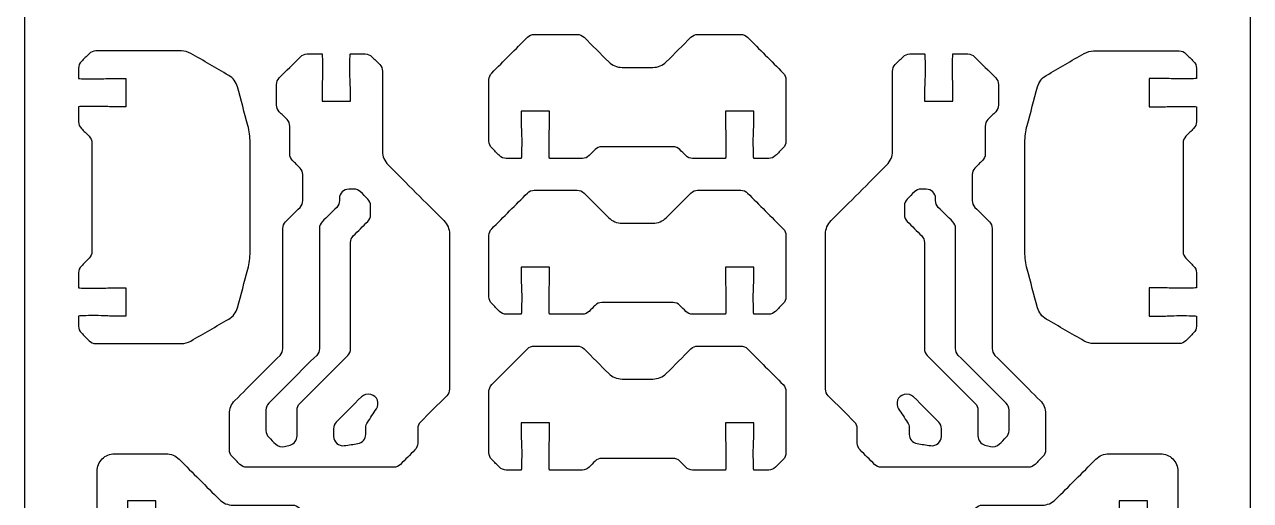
# Model space of a CAD drawing. Extents: x 0 to 400, y 230 to 450.
# Drawn here: x 135 to 265, y 322.2 to 372.6 of the extents above; entities that cross this region are included whole.
import ezdxf

# ---------------------------------------------------------------- set-up
doc = ezdxf.new("R2010")
doc.units = 0
doc.header["$MEASUREMENT"] = 0
doc.layers.add('DEFAULT', color=18, linetype='CONTINUOUS')

msp = doc.modelspace()

# ---------------------------------------------------------------- linework, layer by layer
at = {"layer": 'DEFAULT', "color": 1}
for points, knots in [([(253, 230), (217.67, 230), (182.33, 230), (147, 230), (140.37, 230), (135, 235.37), (135, 242), (135, 307.33), (135, 372.67), (135, 438), (135, 444.63), (140.37, 450), (147, 450), (182.33, 450), (217.67, 450), (253, 450), (259.63, 450), (265, 444.63), (265, 438), (265, 372.67), (265, 307.33), (265, 242), (265, 235.37), (259.63, 230), (253, 230)], [0, 0, 0, 0, 300.472, 300.472, 300.472, 301.472, 301.472, 301.472, 857.062, 857.062, 857.062, 858.062, 858.062, 858.062, 1158.534, 1158.534, 1158.534, 1159.534, 1159.534, 1159.534, 1715.124, 1715.124, 1715.124, 1716.124, 1716.124, 1716.124, 1716.124]), ([(196.95, 368.68), (196.07, 369.55), (195.2, 370.43), (194.33, 371.3), (194.14, 371.49), (193.89, 371.6), (193.62, 371.6), (192.1, 371.6), (190.57, 371.6), (189.05, 371.6), (188.79, 371.6), (188.53, 371.49), (188.34, 371.3), (187.08, 370.04), (185.81, 368.77), (184.54, 367.5), (184.36, 367.32), (184.25, 367.06), (184.25, 366.8), (184.25, 364.62), (184.25, 362.45), (184.25, 360.28), (184.25, 360.01), (184.36, 359.76), (184.55, 359.57), (184.82, 359.3), (185.1, 359.02), (185.37, 358.74), (185.56, 358.56), (185.82, 358.45), (186.08, 358.45), (186.61, 358.45), (187.14, 358.45), (187.67, 358.45), (187.7, 358.45), (187.72, 359.23), (187.72, 360.2), (187.72, 361.17), (187.67, 361.74), (187.67, 361.95), (187.67, 362.45), (187.67, 362.95), (187.67, 363.45), (188.67, 363.45), (189.67, 363.45), (190.67, 363.45), (190.67, 362.95), (190.67, 362.45), (190.67, 361.95), (190.67, 361.74), (190.62, 361.17), (190.62, 360.2), (190.62, 359.23), (190.64, 358.45), (190.67, 358.45), (191.83, 358.45), (192.99, 358.45), (194.16, 358.45), (194.42, 358.45), (194.68, 358.56), (194.86, 358.74), (195.08, 358.96), (195.3, 359.18), (195.51, 359.39), (195.7, 359.58), (195.95, 359.69), (196.22, 359.69), (198.74, 359.69), (201.26, 359.69), (203.78, 359.69), (204.04, 359.69), (204.3, 359.58), (204.48, 359.39), (204.7, 359.18), (204.92, 358.96), (205.13, 358.74), (205.32, 358.56), (205.57, 358.45), (205.84, 358.45), (207, 358.45), (208.16, 358.45), (209.33, 358.45), (209.36, 358.45), (209.38, 359.23), (209.38, 360.2), (209.38, 361.17), (209.33, 361.74), (209.33, 361.95), (209.33, 362.45), (209.33, 362.95), (209.33, 363.45), (210.33, 363.45), (211.33, 363.45), (212.33, 363.45), (212.33, 362.95), (212.33, 362.45), (212.33, 361.95), (212.33, 361.74), (212.28, 361.17), (212.28, 360.2), (212.28, 359.23), (212.3, 358.45), (212.33, 358.45), (212.86, 358.45), (213.39, 358.45), (213.92, 358.45), (214.18, 358.45), (214.44, 358.56), (214.62, 358.74), (214.9, 359.02), (215.18, 359.3), (215.45, 359.57), (215.64, 359.76), (215.74, 360.01), (215.74, 360.28), (215.74, 362.45), (215.74, 364.62), (215.74, 366.8), (215.74, 367.06), (215.64, 367.32), (215.45, 367.5), (214.19, 368.77), (212.92, 370.04), (211.66, 371.3), (211.47, 371.49), (211.21, 371.59), (210.95, 371.59), (209.43, 371.59), (207.9, 371.59), (206.38, 371.59), (206.11, 371.59), (205.86, 371.49), (205.67, 371.3), (204.8, 370.43), (203.93, 369.55), (203.05, 368.68), (202.68, 368.31), (202.17, 368.1), (201.64, 368.1), (200.55, 368.1), (199.45, 368.1), (198.36, 368.1), (197.83, 368.1), (197.32, 368.31), (196.95, 368.68)], [0, 0, 0, 0, 10.506193, 10.506193, 10.506193, 11.506193, 11.506193, 11.506193, 24.457193, 24.457193, 24.457193, 25.457193, 25.457193, 25.457193, 40.687566, 40.687566, 40.687566, 41.687566, 41.687566, 41.687566, 60.158566, 60.158566, 60.158566, 61.158566, 61.158566, 61.158566, 64.480553, 64.480553, 64.480553, 65.480553, 65.480553, 65.480553, 69.975553, 69.975553, 69.975553, 70.975553, 70.975553, 70.975553, 71.975553, 71.975553, 71.975553, 76.225553, 76.225553, 76.225553, 84.736553, 84.736553, 84.736553, 88.986553, 88.986553, 88.986553, 89.986553, 89.986553, 89.986553, 90.986553, 90.986553, 90.986553, 100.871553, 100.871553, 100.871553, 101.871553, 101.871553, 101.871553, 104.472999, 104.472999, 104.472999, 105.472999, 105.472999, 105.472999, 126.895999, 126.895999, 126.895999, 127.895999, 127.895999, 127.895999, 130.496738, 130.496738, 130.496738, 131.496738, 131.496738, 131.496738, 141.381738, 141.381738, 141.381738, 142.381738, 142.381738, 142.381738, 143.381738, 143.381738, 143.381738, 147.631738, 147.631738, 147.631738, 156.141738, 156.141738, 156.141738, 160.391738, 160.391738, 160.391738, 161.391738, 161.391738, 161.391738, 162.391738, 162.391738, 162.391738, 166.887738, 166.887738, 166.887738, 167.887738, 167.887738, 167.887738, 171.209726, 171.209726, 171.209726, 172.209726, 172.209726, 172.209726, 190.681726, 190.681726, 190.681726, 191.681726, 191.681726, 191.681726, 206.904321, 206.904321, 206.904321, 207.904321, 207.904321, 207.904321, 220.854321, 220.854321, 220.854321, 221.854321, 221.854321, 221.854321, 232.360514, 232.360514, 232.360514, 233.360514, 233.360514, 233.360514, 242.643514, 242.643514, 242.643514, 243.643514, 243.643514, 243.643514, 243.643514]), ([(145.73, 341.73), (145.73, 342.73), (145.73, 343.73), (145.73, 344.73), (145.23, 344.73), (144.73, 344.73), (144.23, 344.73), (144.02, 344.73), (143.45, 344.68), (142.48, 344.68), (141.52, 344.68), (140.73, 344.7), (140.73, 344.73), (140.73, 345.26), (140.73, 345.79), (140.73, 346.32), (140.73, 346.58), (140.84, 346.84), (141.03, 347.03), (141.3, 347.3), (141.58, 347.58), (141.85, 347.86), (142.04, 348.04), (142.15, 348.3), (142.15, 348.56), (142.15, 352.41), (142.15, 356.25), (142.15, 360.1), (142.15, 360.36), (142.04, 360.61), (141.85, 360.8), (141.58, 361.08), (141.3, 361.35), (141.03, 361.63), (140.84, 361.82), (140.73, 362.07), (140.73, 362.34), (140.73, 362.87), (140.73, 363.4), (140.73, 363.92), (140.73, 363.95), (141.52, 363.97), (142.48, 363.97), (143.45, 363.97), (144.02, 363.92), (144.23, 363.92), (144.73, 363.92), (145.23, 363.92), (145.73, 363.92), (145.73, 364.92), (145.73, 365.93), (145.73, 366.93), (145.23, 366.93), (144.73, 366.93), (144.23, 366.93), (144.02, 366.93), (143.45, 366.88), (142.48, 366.88), (141.52, 366.88), (140.73, 366.9), (140.73, 366.93), (140.73, 367.29), (140.73, 367.65), (140.73, 368.01), (140.73, 368.28), (140.84, 368.53), (141.03, 368.72), (141.3, 368.99), (141.58, 369.27), (141.85, 369.55), (142.04, 369.73), (142.3, 369.84), (142.56, 369.84), (145.59, 369.84), (148.61, 369.84), (151.64, 369.84), (151.99, 369.84), (152.33, 369.75), (152.64, 369.57), (153.98, 368.8), (155.31, 368.03), (156.65, 367.25), (157.11, 366.99), (157.44, 366.55), (157.58, 366.04), (157.95, 364.67), (158.32, 363.3), (158.68, 361.94), (158.84, 361.35), (158.92, 360.74), (158.92, 360.12), (158.92, 356.26), (158.92, 352.4), (158.92, 348.54), (158.92, 347.92), (158.84, 347.31), (158.68, 346.72), (158.32, 345.35), (157.95, 343.99), (157.58, 342.62), (157.44, 342.11), (157.11, 341.67), (156.65, 341.41), (155.31, 340.63), (153.98, 339.86), (152.64, 339.09), (152.33, 338.91), (151.99, 338.82), (151.64, 338.82), (148.61, 338.82), (145.59, 338.82), (142.56, 338.82), (142.3, 338.82), (142.04, 338.92), (141.85, 339.11), (141.58, 339.39), (141.3, 339.66), (141.03, 339.94), (140.84, 340.13), (140.73, 340.38), (140.73, 340.65), (140.73, 341.01), (140.73, 341.37), (140.73, 341.73), (140.73, 341.76), (141.52, 341.78), (142.48, 341.78), (143.45, 341.78), (144.02, 341.73), (144.23, 341.73), (144.73, 341.73), (145.23, 341.73), (145.73, 341.73)], [4.25, 4.25, 4.25, 4.25, 12.76, 12.76, 12.76, 17.01, 17.01, 17.01, 18.01, 18.01, 18.01, 19.01, 19.01, 19.01, 23.506, 23.506, 23.506, 24.506, 24.506, 24.506, 27.829402, 27.829402, 27.829402, 28.829402, 28.829402, 28.829402, 61.521402, 61.521402, 61.521402, 62.521402, 62.521402, 62.521402, 65.844804, 65.844804, 65.844804, 66.844804, 66.844804, 66.844804, 71.340804, 71.340804, 71.340804, 72.340804, 72.340804, 72.340804, 73.340804, 73.340804, 73.340804, 77.590804, 77.590804, 77.590804, 86.100804, 86.100804, 86.100804, 90.350804, 90.350804, 90.350804, 91.350804, 91.350804, 91.350804, 92.350804, 92.350804, 92.350804, 95.426804, 95.426804, 95.426804, 96.426804, 96.426804, 96.426804, 99.750206, 99.750206, 99.750206, 100.750206, 100.750206, 100.750206, 126.475206, 126.475206, 126.475206, 127.475206, 127.475206, 127.475206, 140.612015, 140.612015, 140.612015, 141.612015, 141.612015, 141.612015, 153.651128, 153.651128, 153.651128, 154.651128, 154.651128, 154.651128, 187.495128, 187.495128, 187.495128, 188.495128, 188.495128, 188.495128, 200.535208, 200.535208, 200.535208, 201.535208, 201.535208, 201.535208, 214.672518, 214.672518, 214.672518, 215.672518, 215.672518, 215.672518, 241.397518, 241.397518, 241.397518, 242.397518, 242.397518, 242.397518, 245.720919, 245.720919, 245.720919, 246.720919, 246.720919, 246.720919, 249.796919, 249.796919, 249.796919, 250.796919, 250.796919, 250.796919, 251.796919, 251.796919, 251.796919, 256.046919, 256.046919, 256.046919, 256.046919]), ([(157.01, 326.83), (157.29, 326.56), (157.57, 326.28), (157.84, 326.01), (158.03, 325.82), (158.28, 325.71), (158.55, 325.71), (163.75, 325.71), (168.95, 325.71), (174.16, 325.71), (174.42, 325.71), (174.68, 325.82), (174.86, 326.01), (175.38, 326.52), (175.89, 327.03), (176.4, 327.54), (176.59, 327.73), (176.69, 327.98), (176.69, 328.25), (176.69, 328.76), (176.69, 329.28), (176.69, 329.79), (176.69, 330.05), (176.8, 330.31), (176.98, 330.5), (177.91, 331.42), (178.84, 332.35), (179.77, 333.28), (179.96, 333.47), (180.06, 333.72), (180.06, 333.99), (180.06, 339.47), (180.06, 344.95), (180.06, 350.44), (180.06, 350.97), (179.85, 351.48), (179.47, 351.85), (177.5, 353.83), (175.52, 355.8), (173.55, 357.78), (173.17, 358.15), (172.96, 358.66), (172.96, 359.19), (172.96, 362.02), (172.96, 364.86), (172.96, 367.69), (172.96, 367.96), (172.86, 368.21), (172.67, 368.4), (172.39, 368.68), (172.12, 368.95), (171.84, 369.23), (171.65, 369.42), (171.4, 369.52), (171.13, 369.52), (170.61, 369.52), (170.08, 369.52), (169.55, 369.52), (169.52, 369.52), (169.5, 368.74), (169.5, 367.77), (169.5, 366.8), (169.55, 366.23), (169.55, 366.02), (169.55, 365.52), (169.55, 365.02), (169.55, 364.52), (168.55, 364.52), (167.55, 364.52), (166.55, 364.52), (166.55, 365.02), (166.55, 365.52), (166.55, 366.02), (166.55, 366.23), (166.6, 366.8), (166.6, 367.77), (166.6, 368.74), (166.58, 369.52), (166.55, 369.52), (166.02, 369.52), (165.49, 369.52), (164.96, 369.52), (164.7, 369.52), (164.44, 369.42), (164.26, 369.23), (163.51, 368.48), (162.76, 367.73), (162.01, 366.98), (161.82, 366.8), (161.72, 366.54), (161.72, 366.28), (161.72, 365.55), (161.72, 364.83), (161.72, 364.11), (161.72, 363.84), (161.82, 363.59), (162.01, 363.4), (162.29, 363.12), (162.56, 362.85), (162.84, 362.57), (163.03, 362.38), (163.13, 362.13), (163.13, 361.86), (163.13, 360.89), (163.13, 359.91), (163.13, 358.93), (163.13, 358.67), (163.24, 358.42), (163.43, 358.23), (163.69, 357.96), (163.95, 357.7), (164.22, 357.43), (164.41, 357.25), (164.51, 356.99), (164.51, 356.73), (164.51, 355.81), (164.51, 354.89), (164.51, 353.97), (164.51, 353.7), (164.4, 353.45), (164.22, 353.26), (163.71, 352.75), (163.19, 352.24), (162.68, 351.73), (162.5, 351.54), (162.39, 351.29), (162.39, 351.02), (162.39, 346.77), (162.39, 342.53), (162.39, 338.28), (162.39, 338.02), (162.28, 337.76), (162.1, 337.57), (160.5, 335.98), (158.9, 334.38), (157.31, 332.78), (156.93, 332.41), (156.72, 331.9), (156.72, 331.37), (156.72, 330.09), (156.72, 328.82), (156.72, 327.54), (156.72, 327.28), (156.83, 327.02), (157.01, 326.83)], [0, 0, 0, 0, 3.322695, 3.322695, 3.322695, 4.322695, 4.322695, 4.322695, 48.563695, 48.563695, 48.563695, 49.563695, 49.563695, 49.563695, 55.714817, 55.714817, 55.714817, 56.714817, 56.714817, 56.714817, 61.086817, 61.086817, 61.086817, 62.086817, 62.086817, 62.086817, 73.244255, 73.244255, 73.244255, 74.244255, 74.244255, 74.244255, 120.872255, 120.872255, 120.872255, 121.872255, 121.872255, 121.872255, 145.629628, 145.629628, 145.629628, 146.629628, 146.629628, 146.629628, 170.727628, 170.727628, 170.727628, 171.727628, 171.727628, 171.727628, 175.050323, 175.050323, 175.050323, 176.050323, 176.050323, 176.050323, 180.536323, 180.536323, 180.536323, 181.536323, 181.536323, 181.536323, 182.536323, 182.536323, 182.536323, 186.786323, 186.786323, 186.786323, 195.295323, 195.295323, 195.295323, 199.545323, 199.545323, 199.545323, 200.545323, 200.545323, 200.545323, 201.545323, 201.545323, 201.545323, 206.042323, 206.042323, 206.042323, 207.042323, 207.042323, 207.042323, 216.036014, 216.036014, 216.036014, 217.036014, 217.036014, 217.036014, 223.188014, 223.188014, 223.188014, 224.188014, 224.188014, 224.188014, 227.510709, 227.510709, 227.510709, 228.510709, 228.510709, 228.510709, 236.814709, 236.814709, 236.814709, 237.814709, 237.814709, 237.814709, 240.993864, 240.993864, 240.993864, 241.993864, 241.993864, 241.993864, 249.817864, 249.817864, 249.817864, 250.817864, 250.817864, 250.817864, 256.968279, 256.968279, 256.968279, 257.968279, 257.968279, 257.968279, 294.080279, 294.080279, 294.080279, 295.080279, 295.080279, 295.080279, 314.283885, 314.283885, 314.283885, 315.283885, 315.283885, 315.283885, 326.131885, 326.131885, 326.131885, 327.131885, 327.131885, 327.131885, 327.131885]), ([(243.28, 327.54), (243.28, 328.82), (243.28, 330.09), (243.28, 331.37), (243.28, 331.9), (243.07, 332.41), (242.69, 332.78), (241.1, 334.38), (239.5, 335.98), (237.9, 337.57), (237.72, 337.76), (237.61, 338.02), (237.61, 338.28), (237.61, 342.53), (237.61, 346.77), (237.61, 351.02), (237.61, 351.29), (237.5, 351.54), (237.32, 351.73), (236.81, 352.24), (236.29, 352.75), (235.78, 353.26), (235.6, 353.45), (235.49, 353.7), (235.49, 353.97), (235.49, 354.89), (235.49, 355.81), (235.49, 356.73), (235.49, 356.99), (235.6, 357.25), (235.78, 357.43), (236.05, 357.7), (236.31, 357.96), (236.57, 358.23), (236.76, 358.42), (236.87, 358.67), (236.87, 358.93), (236.87, 359.91), (236.87, 360.89), (236.87, 361.86), (236.87, 362.13), (236.97, 362.38), (237.16, 362.57), (237.44, 362.85), (237.71, 363.12), (237.99, 363.4), (238.18, 363.59), (238.28, 363.84), (238.28, 364.11), (238.28, 364.83), (238.28, 365.55), (238.28, 366.28), (238.28, 366.54), (238.18, 366.8), (237.99, 366.98), (237.24, 367.73), (236.49, 368.48), (235.74, 369.23), (235.56, 369.42), (235.3, 369.52), (235.04, 369.52), (234.51, 369.52), (233.98, 369.52), (233.45, 369.52), (233.42, 369.52), (233.4, 368.74), (233.4, 367.77), (233.4, 366.8), (233.45, 366.23), (233.45, 366.02), (233.45, 365.52), (233.45, 365.02), (233.45, 364.52), (232.45, 364.52), (231.45, 364.52), (230.45, 364.52), (230.45, 365.02), (230.45, 365.52), (230.45, 366.02), (230.45, 366.23), (230.5, 366.8), (230.5, 367.77), (230.5, 368.74), (230.48, 369.52), (230.45, 369.52), (229.92, 369.52), (229.39, 369.52), (228.87, 369.52), (228.6, 369.52), (228.35, 369.42), (228.16, 369.23), (227.88, 368.95), (227.61, 368.68), (227.33, 368.4), (227.14, 368.21), (227.04, 367.96), (227.04, 367.69), (227.04, 364.86), (227.04, 362.02), (227.04, 359.19), (227.04, 358.66), (226.83, 358.15), (226.45, 357.78), (224.48, 355.8), (222.5, 353.83), (220.53, 351.85), (220.15, 351.48), (219.94, 350.97), (219.94, 350.44), (219.94, 344.95), (219.94, 339.47), (219.94, 333.99), (219.94, 333.72), (220.05, 333.47), (220.23, 333.28), (221.16, 332.35), (222.09, 331.42), (223.02, 330.5), (223.2, 330.31), (223.31, 330.05), (223.31, 329.79), (223.31, 329.28), (223.31, 328.76), (223.31, 328.25), (223.31, 327.98), (223.41, 327.73), (223.6, 327.54), (224.11, 327.03), (224.62, 326.52), (225.14, 326.01), (225.32, 325.82), (225.58, 325.71), (225.84, 325.71), (231.05, 325.71), (236.25, 325.71), (241.45, 325.71), (241.72, 325.71), (241.97, 325.82), (242.16, 326.01), (242.43, 326.28), (242.71, 326.56), (242.99, 326.83), (243.17, 327.02), (243.28, 327.28), (243.28, 327.54)], [1, 1, 1, 1, 11.847, 11.847, 11.847, 12.847, 12.847, 12.847, 32.050606, 32.050606, 32.050606, 33.050606, 33.050606, 33.050606, 69.161606, 69.161606, 69.161606, 70.161606, 70.161606, 70.161606, 76.312021, 76.312021, 76.312021, 77.312021, 77.312021, 77.312021, 85.135021, 85.135021, 85.135021, 86.135021, 86.135021, 86.135021, 89.31347, 89.31347, 89.31347, 90.31347, 90.31347, 90.31347, 98.61747, 98.61747, 98.61747, 99.61747, 99.61747, 99.61747, 102.940164, 102.940164, 102.940164, 103.940164, 103.940164, 103.940164, 110.091164, 110.091164, 110.091164, 111.091164, 111.091164, 111.091164, 120.084856, 120.084856, 120.084856, 121.084856, 121.084856, 121.084856, 125.580856, 125.580856, 125.580856, 126.580856, 126.580856, 126.580856, 127.580856, 127.580856, 127.580856, 131.830856, 131.830856, 131.830856, 140.340856, 140.340856, 140.340856, 144.590856, 144.590856, 144.590856, 145.590856, 145.590856, 145.590856, 146.590856, 146.590856, 146.590856, 151.076856, 151.076856, 151.076856, 152.076856, 152.076856, 152.076856, 155.39955, 155.39955, 155.39955, 156.39955, 156.39955, 156.39955, 180.49655, 180.49655, 180.49655, 181.49655, 181.49655, 181.49655, 205.253924, 205.253924, 205.253924, 206.253924, 206.253924, 206.253924, 252.880924, 252.880924, 252.880924, 253.880924, 253.880924, 253.880924, 265.037655, 265.037655, 265.037655, 266.037655, 266.037655, 266.037655, 270.408655, 270.408655, 270.408655, 271.408655, 271.408655, 271.408655, 277.559777, 277.559777, 277.559777, 278.559777, 278.559777, 278.559777, 322.801777, 322.801777, 322.801777, 323.801777, 323.801777, 323.801777, 327.124472, 327.124472, 327.124472, 328.124472, 328.124472, 328.124472, 328.124472]), ([(254.27, 341.73), (254.27, 342.73), (254.27, 343.73), (254.27, 344.73), (254.77, 344.73), (255.27, 344.73), (255.77, 344.73), (255.98, 344.73), (256.55, 344.68), (257.52, 344.68), (258.48, 344.68), (259.27, 344.7), (259.27, 344.73), (259.27, 345.26), (259.27, 345.79), (259.27, 346.32), (259.27, 346.58), (259.16, 346.84), (258.97, 347.03), (258.7, 347.3), (258.42, 347.58), (258.15, 347.86), (257.96, 348.04), (257.85, 348.3), (257.85, 348.56), (257.85, 352.41), (257.85, 356.25), (257.85, 360.1), (257.85, 360.36), (257.96, 360.61), (258.15, 360.8), (258.42, 361.08), (258.7, 361.35), (258.97, 361.63), (259.16, 361.82), (259.27, 362.07), (259.27, 362.34), (259.27, 362.87), (259.27, 363.4), (259.27, 363.92), (259.27, 363.95), (258.48, 363.97), (257.52, 363.97), (256.55, 363.97), (255.98, 363.92), (255.77, 363.92), (255.27, 363.92), (254.77, 363.92), (254.27, 363.92), (254.27, 364.92), (254.27, 365.93), (254.27, 366.93), (254.77, 366.93), (255.27, 366.93), (255.77, 366.93), (255.98, 366.93), (256.55, 366.88), (257.52, 366.88), (258.48, 366.88), (259.27, 366.9), (259.27, 366.93), (259.27, 367.29), (259.27, 367.65), (259.27, 368.01), (259.27, 368.28), (259.16, 368.53), (258.97, 368.72), (258.7, 368.99), (258.42, 369.27), (258.15, 369.55), (257.96, 369.74), (257.7, 369.84), (257.44, 369.84), (254.41, 369.84), (251.39, 369.84), (248.36, 369.84), (248.01, 369.84), (247.67, 369.75), (247.36, 369.57), (246.02, 368.8), (244.69, 368.03), (243.35, 367.25), (242.89, 366.99), (242.56, 366.55), (242.42, 366.04), (242.05, 364.67), (241.68, 363.3), (241.32, 361.94), (241.16, 361.35), (241.08, 360.74), (241.08, 360.12), (241.08, 356.26), (241.08, 352.4), (241.08, 348.54), (241.08, 347.92), (241.16, 347.31), (241.32, 346.72), (241.68, 345.35), (242.05, 343.99), (242.42, 342.62), (242.56, 342.11), (242.89, 341.67), (243.35, 341.41), (244.69, 340.63), (246.02, 339.86), (247.36, 339.09), (247.67, 338.91), (248.01, 338.82), (248.36, 338.82), (251.39, 338.82), (254.41, 338.82), (257.44, 338.82), (257.7, 338.82), (257.96, 338.92), (258.15, 339.11), (258.42, 339.39), (258.7, 339.66), (258.97, 339.94), (259.16, 340.13), (259.27, 340.38), (259.27, 340.65), (259.27, 341.01), (259.27, 341.37), (259.27, 341.73), (259.27, 341.76), (258.48, 341.78), (257.52, 341.78), (256.55, 341.78), (255.98, 341.73), (255.77, 341.73), (255.27, 341.73), (254.77, 341.73), (254.27, 341.73)], [4.25, 4.25, 4.25, 4.25, 12.76, 12.76, 12.76, 17.01, 17.01, 17.01, 18.01, 18.01, 18.01, 19.01, 19.01, 19.01, 23.506, 23.506, 23.506, 24.506, 24.506, 24.506, 27.829402, 27.829402, 27.829402, 28.829402, 28.829402, 28.829402, 61.521402, 61.521402, 61.521402, 62.521402, 62.521402, 62.521402, 65.844804, 65.844804, 65.844804, 66.844804, 66.844804, 66.844804, 71.340804, 71.340804, 71.340804, 72.340804, 72.340804, 72.340804, 73.340804, 73.340804, 73.340804, 77.590804, 77.590804, 77.590804, 86.100804, 86.100804, 86.100804, 90.350804, 90.350804, 90.350804, 91.350804, 91.350804, 91.350804, 92.350804, 92.350804, 92.350804, 95.426804, 95.426804, 95.426804, 96.426804, 96.426804, 96.426804, 99.750206, 99.750206, 99.750206, 100.750206, 100.750206, 100.750206, 126.475206, 126.475206, 126.475206, 127.475206, 127.475206, 127.475206, 140.612515, 140.612515, 140.612515, 141.612515, 141.612515, 141.612515, 153.651629, 153.651629, 153.651629, 154.651629, 154.651629, 154.651629, 187.495629, 187.495629, 187.495629, 188.495629, 188.495629, 188.495629, 200.534743, 200.534743, 200.534743, 201.534743, 201.534743, 201.534743, 214.672052, 214.672052, 214.672052, 215.672052, 215.672052, 215.672052, 241.397052, 241.397052, 241.397052, 242.397052, 242.397052, 242.397052, 245.720454, 245.720454, 245.720454, 246.720454, 246.720454, 246.720454, 249.796454, 249.796454, 249.796454, 250.796454, 250.796454, 250.796454, 251.796454, 251.796454, 251.796454, 256.046454, 256.046454, 256.046454, 256.046454]), ([(163.16, 328.06), (162.96, 328.01), (162.77, 327.96), (162.57, 327.91), (162.23, 327.82), (161.86, 327.91), (161.61, 328.17), (161.37, 328.4), (161.13, 328.64), (160.89, 328.88), (160.71, 329.07), (160.6, 329.32), (160.6, 329.59), (160.6, 330.32), (160.6, 331.05), (160.6, 331.78), (160.6, 332.05), (160.71, 332.3), (160.89, 332.49), (162.59, 334.18), (164.28, 335.88), (165.98, 337.57), (166.17, 337.76), (166.27, 338.02), (166.27, 338.28), (166.27, 342.53), (166.27, 346.77), (166.27, 351.02), (166.27, 351.29), (166.38, 351.54), (166.56, 351.73), (167.07, 352.24), (167.59, 352.75), (168.1, 353.26), (168.29, 353.45), (168.39, 353.7), (168.39, 353.97), (168.39, 354.04), (168.39, 354.12), (168.39, 354.19), (168.39, 354.75), (168.84, 355.19), (169.39, 355.19), (169.57, 355.19), (169.75, 355.19), (169.92, 355.19), (170.19, 355.19), (170.44, 355.09), (170.63, 354.9), (170.89, 354.65), (171.14, 354.39), (171.4, 354.14), (171.58, 353.95), (171.69, 353.69), (171.69, 353.43), (171.69, 353.11), (171.69, 352.79), (171.69, 352.47), (171.69, 352.21), (171.58, 351.95), (171.4, 351.77), (170.88, 351.25), (170.37, 350.74), (169.86, 350.23), (169.67, 350.04), (169.57, 349.79), (169.57, 349.52), (169.57, 345.77), (169.57, 342.02), (169.57, 338.26), (169.57, 338), (169.46, 337.74), (169.28, 337.56), (167.58, 335.86), (165.89, 334.17), (164.19, 332.47), (164.01, 332.28), (163.9, 332.03), (163.9, 331.77), (163.9, 330.85), (163.9, 329.94), (163.9, 329.03), (163.9, 328.57), (163.59, 328.18), (163.16, 328.06)], [0, 0, 0, 0, 1.712234, 1.712234, 1.712234, 2.712234, 2.712234, 2.712234, 5.576724, 5.576724, 5.576724, 6.576724, 6.576724, 6.576724, 12.798724, 12.798724, 12.798724, 13.798724, 13.798724, 13.798724, 34.176834, 34.176834, 34.176834, 35.176834, 35.176834, 35.176834, 71.288834, 71.288834, 71.288834, 72.288834, 72.288834, 72.288834, 78.439249, 78.439249, 78.439249, 79.439249, 79.439249, 79.439249, 80.081249, 80.081249, 80.081249, 81.081249, 81.081249, 81.081249, 82.592249, 82.592249, 82.592249, 83.592249, 83.592249, 83.592249, 86.659678, 86.659678, 86.659678, 87.659678, 87.659678, 87.659678, 90.371678, 90.371678, 90.371678, 91.371678, 91.371678, 91.371678, 97.5228, 97.5228, 97.5228, 98.5228, 98.5228, 98.5228, 130.4448, 130.4448, 130.4448, 131.4448, 131.4448, 131.4448, 151.822203, 151.822203, 151.822203, 152.822203, 152.822203, 152.822203, 160.580203, 160.580203, 160.580203, 161.580203, 161.580203, 161.580203, 161.580203]), ([(196.95, 352.16), (196.07, 353.04), (195.2, 353.91), (194.33, 354.78), (194.14, 354.97), (193.89, 355.08), (193.62, 355.08), (192.1, 355.08), (190.57, 355.08), (189.05, 355.08), (188.79, 355.08), (188.53, 354.97), (188.34, 354.78), (187.08, 353.52), (185.81, 352.25), (184.54, 350.98), (184.36, 350.8), (184.25, 350.54), (184.25, 350.28), (184.25, 348.1), (184.25, 345.93), (184.25, 343.76), (184.25, 343.5), (184.36, 343.24), (184.55, 343.05), (184.82, 342.78), (185.1, 342.5), (185.37, 342.22), (185.56, 342.04), (185.82, 341.93), (186.08, 341.93), (186.61, 341.93), (187.14, 341.93), (187.67, 341.93), (187.7, 341.93), (187.72, 342.71), (187.72, 343.68), (187.72, 344.65), (187.67, 345.22), (187.67, 345.43), (187.67, 345.93), (187.67, 346.43), (187.67, 346.93), (188.67, 346.93), (189.67, 346.93), (190.67, 346.93), (190.67, 346.43), (190.67, 345.93), (190.67, 345.43), (190.67, 345.22), (190.62, 344.65), (190.62, 343.68), (190.62, 342.71), (190.64, 341.93), (190.67, 341.93), (191.83, 341.93), (192.99, 341.93), (194.16, 341.93), (194.42, 341.93), (194.68, 342.04), (194.86, 342.22), (195.08, 342.44), (195.3, 342.66), (195.51, 342.87), (195.7, 343.06), (195.95, 343.17), (196.22, 343.17), (198.74, 343.17), (201.26, 343.17), (203.78, 343.17), (204.04, 343.17), (204.3, 343.06), (204.48, 342.87), (204.7, 342.66), (204.92, 342.44), (205.13, 342.22), (205.32, 342.04), (205.57, 341.93), (205.84, 341.93), (207, 341.93), (208.16, 341.93), (209.33, 341.93), (209.36, 341.93), (209.38, 342.71), (209.38, 343.68), (209.38, 344.65), (209.33, 345.22), (209.33, 345.43), (209.33, 345.93), (209.33, 346.43), (209.33, 346.93), (210.33, 346.93), (211.33, 346.93), (212.33, 346.93), (212.33, 346.43), (212.33, 345.93), (212.33, 345.43), (212.33, 345.22), (212.28, 344.65), (212.28, 343.68), (212.28, 342.71), (212.3, 341.93), (212.33, 341.93), (212.86, 341.93), (213.39, 341.93), (213.92, 341.93), (214.18, 341.93), (214.44, 342.04), (214.62, 342.22), (214.9, 342.5), (215.18, 342.78), (215.45, 343.05), (215.64, 343.24), (215.74, 343.5), (215.74, 343.76), (215.74, 345.93), (215.74, 348.11), (215.74, 350.28), (215.74, 350.54), (215.64, 350.8), (215.45, 350.98), (214.19, 352.25), (212.92, 353.52), (211.66, 354.78), (211.47, 354.97), (211.21, 355.08), (210.95, 355.08), (209.43, 355.08), (207.9, 355.08), (206.38, 355.08), (206.11, 355.08), (205.86, 354.97), (205.67, 354.78), (204.8, 353.91), (203.93, 353.04), (203.05, 352.16), (202.68, 351.79), (202.17, 351.58), (201.64, 351.58), (200.55, 351.58), (199.45, 351.58), (198.36, 351.58), (197.83, 351.58), (197.32, 351.79), (196.95, 352.16)], [0, 0, 0, 0, 10.506193, 10.506193, 10.506193, 11.506193, 11.506193, 11.506193, 24.457193, 24.457193, 24.457193, 25.457193, 25.457193, 25.457193, 40.687566, 40.687566, 40.687566, 41.687566, 41.687566, 41.687566, 60.158566, 60.158566, 60.158566, 61.158566, 61.158566, 61.158566, 64.480553, 64.480553, 64.480553, 65.480553, 65.480553, 65.480553, 69.975553, 69.975553, 69.975553, 70.975553, 70.975553, 70.975553, 71.975553, 71.975553, 71.975553, 76.225553, 76.225553, 76.225553, 84.736553, 84.736553, 84.736553, 88.986553, 88.986553, 88.986553, 89.986553, 89.986553, 89.986553, 90.986553, 90.986553, 90.986553, 100.871553, 100.871553, 100.871553, 101.871553, 101.871553, 101.871553, 104.472999, 104.472999, 104.472999, 105.472999, 105.472999, 105.472999, 126.895999, 126.895999, 126.895999, 127.895999, 127.895999, 127.895999, 130.496738, 130.496738, 130.496738, 131.496738, 131.496738, 131.496738, 141.381738, 141.381738, 141.381738, 142.381738, 142.381738, 142.381738, 143.381738, 143.381738, 143.381738, 147.631738, 147.631738, 147.631738, 156.141738, 156.141738, 156.141738, 160.391738, 160.391738, 160.391738, 161.391738, 161.391738, 161.391738, 162.391738, 162.391738, 162.391738, 166.887738, 166.887738, 166.887738, 167.887738, 167.887738, 167.887738, 171.210433, 171.210433, 171.210433, 172.210433, 172.210433, 172.210433, 190.683433, 190.683433, 190.683433, 191.683433, 191.683433, 191.683433, 206.906736, 206.906736, 206.906736, 207.906736, 207.906736, 207.906736, 220.856736, 220.856736, 220.856736, 221.856736, 221.856736, 221.856736, 232.362929, 232.362929, 232.362929, 233.362929, 233.362929, 233.362929, 242.645929, 242.645929, 242.645929, 243.645929, 243.645929, 243.645929, 243.645929]), ([(236.1, 329.03), (236.1, 329.94), (236.1, 330.85), (236.1, 331.77), (236.1, 332.03), (235.99, 332.28), (235.81, 332.47), (234.11, 334.17), (232.42, 335.86), (230.72, 337.56), (230.54, 337.74), (230.43, 338), (230.43, 338.26), (230.43, 342.02), (230.43, 345.77), (230.43, 349.52), (230.43, 349.79), (230.33, 350.04), (230.14, 350.23), (229.63, 350.74), (229.12, 351.25), (228.6, 351.77), (228.42, 351.95), (228.31, 352.21), (228.31, 352.47), (228.31, 352.79), (228.31, 353.11), (228.31, 353.43), (228.31, 353.69), (228.42, 353.95), (228.6, 354.14), (228.86, 354.39), (229.11, 354.65), (229.37, 354.9), (229.56, 355.09), (229.81, 355.19), (230.08, 355.19), (230.25, 355.19), (230.43, 355.19), (230.61, 355.19), (231.16, 355.19), (231.61, 354.75), (231.61, 354.19), (231.61, 354.12), (231.61, 354.04), (231.61, 353.97), (231.61, 353.7), (231.71, 353.45), (231.9, 353.26), (232.41, 352.75), (232.93, 352.24), (233.44, 351.73), (233.62, 351.54), (233.73, 351.29), (233.73, 351.02), (233.73, 346.77), (233.73, 342.53), (233.73, 338.28), (233.73, 338.02), (233.83, 337.76), (234.02, 337.57), (235.72, 335.88), (237.41, 334.18), (239.11, 332.49), (239.29, 332.3), (239.4, 332.05), (239.4, 331.78), (239.4, 331.05), (239.4, 330.32), (239.4, 329.59), (239.4, 329.32), (239.29, 329.07), (239.11, 328.88), (238.87, 328.64), (238.63, 328.4), (238.39, 328.17), (238.14, 327.91), (237.77, 327.82), (237.43, 327.91), (237.23, 327.96), (237.04, 328.01), (236.84, 328.06), (236.41, 328.18), (236.1, 328.57), (236.1, 329.03)], [1, 1, 1, 1, 8.758, 8.758, 8.758, 9.758, 9.758, 9.758, 30.13611, 30.13611, 30.13611, 31.13611, 31.13611, 31.13611, 63.05711, 63.05711, 63.05711, 64.05711, 64.05711, 64.05711, 70.208232, 70.208232, 70.208232, 71.208232, 71.208232, 71.208232, 73.919232, 73.919232, 73.919232, 74.919232, 74.919232, 74.919232, 77.987369, 77.987369, 77.987369, 78.987369, 78.987369, 78.987369, 80.498369, 80.498369, 80.498369, 81.498369, 81.498369, 81.498369, 82.139369, 82.139369, 82.139369, 83.139369, 83.139369, 83.139369, 89.289783, 89.289783, 89.289783, 90.289783, 90.289783, 90.289783, 126.400783, 126.400783, 126.400783, 127.400783, 127.400783, 127.400783, 147.778894, 147.778894, 147.778894, 148.778894, 148.778894, 148.778894, 154.999894, 154.999894, 154.999894, 155.999894, 155.999894, 155.999894, 158.86509, 158.86509, 158.86509, 159.86509, 159.86509, 159.86509, 161.577325, 161.577325, 161.577325, 162.577325, 162.577325, 162.577325, 162.577325]), ([(196.95, 335.64), (196.07, 336.52), (195.2, 337.39), (194.33, 338.26), (194.14, 338.45), (193.89, 338.56), (193.62, 338.56), (192.1, 338.56), (190.57, 338.56), (189.05, 338.56), (188.79, 338.56), (188.53, 338.45), (188.34, 338.26), (187.08, 337), (185.81, 335.73), (184.54, 334.47), (184.36, 334.28), (184.25, 334.02), (184.25, 333.76), (184.25, 331.59), (184.25, 329.41), (184.25, 327.24), (184.25, 326.98), (184.36, 326.72), (184.55, 326.53), (184.82, 326.26), (185.1, 325.98), (185.37, 325.71), (185.56, 325.52), (185.82, 325.41), (186.08, 325.41), (186.61, 325.41), (187.14, 325.41), (187.67, 325.41), (187.7, 325.41), (187.72, 326.2), (187.72, 327.16), (187.72, 328.13), (187.67, 328.7), (187.67, 328.91), (187.67, 329.41), (187.67, 329.91), (187.67, 330.41), (188.67, 330.41), (189.67, 330.41), (190.67, 330.41), (190.67, 329.91), (190.67, 329.41), (190.67, 328.91), (190.67, 328.7), (190.62, 328.13), (190.62, 327.16), (190.62, 326.2), (190.64, 325.41), (190.67, 325.41), (191.83, 325.41), (192.99, 325.41), (194.16, 325.41), (194.42, 325.41), (194.68, 325.52), (194.86, 325.71), (195.08, 325.92), (195.3, 326.14), (195.51, 326.35), (195.7, 326.54), (195.95, 326.65), (196.22, 326.65), (198.74, 326.65), (201.26, 326.65), (203.78, 326.65), (204.04, 326.65), (204.3, 326.54), (204.48, 326.35), (204.7, 326.14), (204.92, 325.92), (205.13, 325.71), (205.32, 325.52), (205.57, 325.41), (205.84, 325.41), (207, 325.41), (208.16, 325.41), (209.33, 325.41), (209.36, 325.41), (209.38, 326.2), (209.38, 327.16), (209.38, 328.13), (209.33, 328.7), (209.33, 328.91), (209.33, 329.41), (209.33, 329.91), (209.33, 330.41), (210.33, 330.41), (211.33, 330.41), (212.33, 330.41), (212.33, 329.91), (212.33, 329.41), (212.33, 328.91), (212.33, 328.7), (212.28, 328.13), (212.28, 327.16), (212.28, 326.2), (212.3, 325.41), (212.33, 325.41), (212.86, 325.41), (213.39, 325.41), (213.92, 325.41), (214.18, 325.41), (214.44, 325.52), (214.62, 325.71), (214.9, 325.98), (215.18, 326.26), (215.45, 326.53), (215.64, 326.72), (215.74, 326.98), (215.74, 327.24), (215.74, 329.41), (215.74, 331.59), (215.74, 333.76), (215.74, 334.02), (215.64, 334.28), (215.45, 334.47), (214.19, 335.73), (212.92, 337), (211.66, 338.26), (211.47, 338.45), (211.21, 338.56), (210.95, 338.56), (209.43, 338.56), (207.9, 338.56), (206.38, 338.56), (206.11, 338.56), (205.86, 338.45), (205.67, 338.26), (204.8, 337.39), (203.93, 336.52), (203.05, 335.64), (202.68, 335.27), (202.17, 335.06), (201.64, 335.06), (200.55, 335.06), (199.45, 335.06), (198.36, 335.06), (197.83, 335.06), (197.32, 335.27), (196.95, 335.64)], [1, 1, 1, 1, 11.506193, 11.506193, 11.506193, 12.506193, 12.506193, 12.506193, 25.457193, 25.457193, 25.457193, 26.457193, 26.457193, 26.457193, 41.687566, 41.687566, 41.687566, 42.687566, 42.687566, 42.687566, 61.158566, 61.158566, 61.158566, 62.158566, 62.158566, 62.158566, 65.480553, 65.480553, 65.480553, 66.480553, 66.480553, 66.480553, 70.975553, 70.975553, 70.975553, 71.975553, 71.975553, 71.975553, 72.975553, 72.975553, 72.975553, 77.225553, 77.225553, 77.225553, 85.736553, 85.736553, 85.736553, 89.986553, 89.986553, 89.986553, 90.986553, 90.986553, 90.986553, 91.986553, 91.986553, 91.986553, 101.871553, 101.871553, 101.871553, 102.871553, 102.871553, 102.871553, 105.472999, 105.472999, 105.472999, 106.472999, 106.472999, 106.472999, 127.895999, 127.895999, 127.895999, 128.895999, 128.895999, 128.895999, 131.496738, 131.496738, 131.496738, 132.496738, 132.496738, 132.496738, 142.381738, 142.381738, 142.381738, 143.381738, 143.381738, 143.381738, 144.381738, 144.381738, 144.381738, 148.631738, 148.631738, 148.631738, 157.141738, 157.141738, 157.141738, 161.391738, 161.391738, 161.391738, 162.391738, 162.391738, 162.391738, 163.391738, 163.391738, 163.391738, 167.887738, 167.887738, 167.887738, 168.887738, 168.887738, 168.887738, 172.209726, 172.209726, 172.209726, 173.209726, 173.209726, 173.209726, 191.681726, 191.681726, 191.681726, 192.681726, 192.681726, 192.681726, 207.904321, 207.904321, 207.904321, 208.904321, 208.904321, 208.904321, 221.854321, 221.854321, 221.854321, 222.854321, 222.854321, 222.854321, 233.360514, 233.360514, 233.360514, 234.360514, 234.360514, 234.360514, 243.643514, 243.643514, 243.643514, 244.643514, 244.643514, 244.643514, 244.643514]), ([(170.34, 328.21), (169.86, 328.14), (169.39, 328.07), (168.91, 328), (168.31, 327.91), (167.77, 328.38), (167.77, 328.99), (167.77, 329.26), (167.77, 329.52), (167.77, 329.79), (167.77, 330.05), (167.87, 330.31), (168.06, 330.5), (168.95, 331.39), (169.84, 332.28), (170.73, 333.17), (170.98, 333.42), (171.34, 333.52), (171.69, 333.43), (171.7, 333.43), (171.72, 333.42), (171.73, 333.42), (172.4, 333.25), (172.7, 332.47), (172.32, 331.9), (172, 331.42), (171.68, 330.94), (171.36, 330.46), (171.25, 330.29), (171.19, 330.1), (171.19, 329.9), (171.19, 329.67), (171.19, 329.43), (171.19, 329.2), (171.19, 328.7), (170.83, 328.28), (170.34, 328.21)], [0, 0, 0, 0, 4.0837, 4.0837, 4.0837, 5.0837, 5.0837, 5.0837, 7.3507, 7.3507, 7.3507, 8.3507, 8.3507, 8.3507, 19.069731, 19.069731, 19.069731, 20.069731, 20.069731, 20.069731, 20.20604, 20.20604, 20.20604, 21.20604, 21.20604, 21.20604, 26.115969, 26.115969, 26.115969, 27.115969, 27.115969, 27.115969, 29.109969, 29.109969, 29.109969, 30.109969, 30.109969, 30.109969, 30.109969]), ([(228.81, 329.2), (228.81, 329.43), (228.81, 329.67), (228.81, 329.9), (228.81, 330.1), (228.75, 330.29), (228.64, 330.46), (228.32, 330.94), (228, 331.42), (227.68, 331.9), (227.3, 332.47), (227.6, 333.25), (228.27, 333.42), (228.28, 333.42), (228.3, 333.43), (228.31, 333.43), (228.66, 333.52), (229.02, 333.42), (229.27, 333.17), (230.16, 332.28), (231.05, 331.39), (231.94, 330.5), (232.13, 330.31), (232.23, 330.05), (232.23, 329.79), (232.23, 329.52), (232.23, 329.26), (232.23, 328.99), (232.23, 328.38), (231.69, 327.91), (231.09, 328), (230.61, 328.07), (230.14, 328.14), (229.66, 328.21), (229.17, 328.28), (228.81, 328.7), (228.81, 329.2)], [1, 1, 1, 1, 2.994, 2.994, 2.994, 3.994, 3.994, 3.994, 8.904762, 8.904762, 8.904762, 9.904762, 9.904762, 9.904762, 10.041071, 10.041071, 10.041071, 11.041071, 11.041071, 11.041071, 21.760102, 21.760102, 21.760102, 22.760102, 22.760102, 22.760102, 25.027102, 25.027102, 25.027102, 26.027102, 26.027102, 26.027102, 30.110946, 30.110946, 30.110946, 31.110946, 31.110946, 31.110946, 31.110946]), ([(164.96, 320.57), (164.68, 320.84), (164.41, 321.12), (164.13, 321.39), (163.94, 321.58), (163.69, 321.69), (163.43, 321.69), (161.32, 321.69), (159.2, 321.69), (157.09, 321.69), (156.56, 321.69), (156.05, 321.9), (155.68, 322.27), (154.25, 323.7), (152.83, 325.12), (151.4, 326.55), (151.03, 326.92), (150.52, 327.14), (149.99, 327.14), (148.18, 327.14), (146.37, 327.14), (144.55, 327.14), (144.07, 327.14), (143.59, 326.94), (143.24, 326.6), (142.9, 326.25), (142.7, 325.78), (142.7, 325.29), (142.7, 323.46), (142.71, 321.63), (142.71, 319.8), (142.7, 319.53), (142.81, 319.28), (143, 319.09), (143.55, 318.54), (144.1, 317.98), (144.66, 317.43), (144.84, 317.25), (145.09, 317.14), (145.36, 317.14), (145.54, 317.14), (145.73, 317.14), (145.92, 317.14), (145.94, 317.14), (145.96, 317.62), (145.96, 318.3), (145.97, 318.48), (145.97, 318.68), (145.97, 318.89), (145.97, 319.85), (145.92, 320.42), (145.92, 320.64), (145.92, 321.51), (145.92, 322.14), (145.92, 322.14), (146.92, 322.14), (147.92, 322.14), (148.92, 322.14), (148.92, 322.14), (148.92, 321.51), (148.92, 320.64), (148.92, 320.42), (148.88, 319.85), (148.87, 318.89), (148.87, 317.92), (148.92, 317.28), (148.92, 317.14), (148.92, 315.59), (149.21, 314.06), (149.83, 312.64), (152.89, 305.67), (151.47, 297.2), (145.58, 291.61), (145.38, 291.42), (145.26, 291.16), (145.26, 290.88), (145.26, 290.1), (145.26, 289.31), (145.26, 288.53), (145.26, 288.01), (145.47, 287.52), (145.84, 287.16), (146.23, 286.78), (146.85, 286.8), (147.23, 287.18), (151.19, 291.15), (155.15, 295.11), (159.11, 299.07), (159.68, 299.63), (160, 300.4), (160, 301.2), (160, 301.8), (160, 302.41), (160, 303.02), (160, 303.57), (160.44, 304.02), (161, 304.02), (162.97, 304.02), (164.94, 304.02), (166.91, 304.02), (167.17, 304.02), (167.42, 304.12), (167.61, 304.31), (168.36, 305.06), (169.11, 305.81), (169.86, 306.56), (170.05, 306.75), (170.15, 307), (170.15, 307.27), (170.15, 307.8), (170.15, 308.33), (170.16, 308.86), (170.13, 308.88), (169.35, 308.9), (168.41, 308.9), (167.44, 308.91), (166.87, 308.86), (166.66, 308.86), (165.78, 308.85), (165.16, 308.86), (165.16, 308.86), (165.16, 309.86), (165.16, 310.86), (165.16, 311.86), (165.66, 311.86), (166.16, 311.86), (166.66, 311.86), (166.87, 311.86), (167.44, 311.81), (168.41, 311.81), (169.36, 311.81), (170.13, 311.83), (170.16, 311.86), (170.16, 312.39), (170.16, 312.92), (170.16, 313.44), (170.16, 313.71), (170.05, 313.96), (169.87, 314.15), (168.43, 315.59), (166.98, 317.03), (165.54, 318.47), (165.36, 318.66), (165.25, 318.91), (165.25, 319.18), (165.25, 319.41), (165.25, 319.63), (165.25, 319.86), (165.25, 320.13), (165.15, 320.38), (164.96, 320.57)], [0, 0, 0, 0, 3.30926, 3.30926, 3.30926, 4.30926, 4.30926, 4.30926, 22.25526, 22.25526, 22.25526, 23.25526, 23.25526, 23.25526, 40.394821, 40.394821, 40.394821, 41.394821, 41.394821, 41.394821, 56.801823, 56.801823, 56.801823, 57.801823, 57.801823, 57.801823, 58.801823, 58.801823, 58.801823, 74.365824, 74.365824, 74.365824, 75.365824, 75.365824, 75.365824, 82.006264, 82.006264, 82.006264, 83.006264, 83.006264, 83.006264, 84.605264, 84.605264, 84.605264, 85.615163, 85.615163, 85.615163, 86.615163, 86.615163, 86.615163, 87.615163, 87.615163, 87.615163, 88.615163, 88.615163, 88.615163, 97.128163, 97.128163, 97.128163, 98.128163, 98.128163, 98.128163, 99.128163, 99.128163, 99.128163, 100.128163, 100.128163, 100.128163, 101.128163, 101.128163, 101.128163, 102.128163, 102.128163, 102.128163, 103.128163, 103.128163, 103.128163, 109.789163, 109.789163, 109.789163, 110.789163, 110.789163, 110.789163, 111.789163, 111.789163, 111.789163, 159.429069, 159.429069, 159.429069, 160.429069, 160.429069, 160.429069, 165.590069, 165.590069, 165.590069, 166.590069, 166.590069, 166.590069, 183.35507, 183.35507, 183.35507, 184.35507, 184.35507, 184.35507, 193.364318, 193.364318, 193.364318, 194.364318, 194.364318, 194.364318, 198.868323, 198.868323, 198.868323, 199.868323, 199.868323, 199.868323, 200.868323, 200.868323, 200.868323, 201.868323, 201.868323, 201.868323, 210.374326, 210.374326, 210.374326, 214.616326, 214.616326, 214.616326, 215.616326, 215.616326, 215.616326, 216.616326, 216.616326, 216.616326, 221.114326, 221.114326, 221.114326, 222.114326, 222.114326, 222.114326, 239.444099, 239.444099, 239.444099, 240.444099, 240.444099, 240.444099, 242.381099, 242.381099, 242.381099, 243.381099, 243.381099, 243.381099, 243.381099]), ([(234.75, 319.86), (234.75, 319.63), (234.75, 319.41), (234.75, 319.18), (234.75, 318.91), (234.64, 318.66), (234.46, 318.47), (233.02, 317.03), (231.57, 315.59), (230.13, 314.15), (229.95, 313.96), (229.84, 313.71), (229.84, 313.44), (229.84, 312.91), (229.84, 312.39), (229.84, 311.86), (229.87, 311.83), (230.64, 311.81), (231.59, 311.81), (232.56, 311.81), (233.13, 311.86), (233.34, 311.86), (233.84, 311.86), (234.34, 311.86), (234.84, 311.86), (234.84, 310.86), (234.84, 309.86), (234.84, 308.86), (234.84, 308.86), (234.22, 308.85), (233.34, 308.86), (233.13, 308.86), (232.56, 308.91), (231.59, 308.9), (230.64, 308.9), (229.87, 308.88), (229.84, 308.86), (229.84, 308.33), (229.85, 307.8), (229.85, 307.27), (229.85, 307), (229.95, 306.75), (230.14, 306.56), (230.89, 305.81), (231.64, 305.06), (232.39, 304.31), (232.58, 304.12), (232.83, 304.02), (233.09, 304.02), (235.06, 304.02), (237.03, 304.02), (239, 304.02), (239.56, 304.02), (240, 303.57), (240, 303.02), (240, 302.41), (240, 301.8), (240, 301.2), (240, 300.4), (240.32, 299.63), (240.89, 299.07), (244.85, 295.11), (248.81, 291.15), (252.77, 287.18), (253.15, 286.8), (253.77, 286.78), (254.16, 287.16), (254.53, 287.52), (254.74, 288.01), (254.74, 288.53), (254.74, 289.31), (254.74, 290.1), (254.74, 290.88), (254.74, 291.16), (254.62, 291.42), (254.42, 291.61), (248.53, 297.2), (247.11, 305.67), (250.17, 312.64), (250.79, 314.06), (251.08, 315.59), (251.08, 317.14), (251.08, 317.28), (251.13, 317.92), (251.13, 318.89), (251.13, 319.85), (251.08, 320.42), (251.08, 320.64), (251.08, 321.51), (251.08, 322.14), (251.08, 322.14), (252.08, 322.14), (253.08, 322.14), (254.08, 322.14), (254.08, 322.14), (254.08, 321.51), (254.08, 320.64), (254.08, 320.42), (254.03, 319.85), (254.03, 318.89), (254.03, 318.68), (254.03, 318.48), (254.03, 318.3), (254.04, 317.62), (254.06, 317.14), (254.08, 317.14), (254.27, 317.14), (254.46, 317.14), (254.64, 317.14), (254.91, 317.14), (255.16, 317.25), (255.34, 317.43), (255.9, 317.98), (256.45, 318.54), (257, 319.09), (257.19, 319.28), (257.3, 319.53), (257.29, 319.8), (257.29, 321.63), (257.3, 323.46), (257.3, 325.29), (257.3, 325.78), (257.1, 326.25), (256.76, 326.6), (256.41, 326.94), (255.93, 327.14), (255.45, 327.14), (253.63, 327.14), (251.82, 327.14), (250.01, 327.14), (249.48, 327.14), (248.97, 326.92), (248.6, 326.55), (247.17, 325.12), (245.75, 323.7), (244.32, 322.27), (243.95, 321.9), (243.44, 321.69), (242.91, 321.69), (240.8, 321.69), (238.68, 321.69), (236.57, 321.69), (236.31, 321.69), (236.06, 321.58), (235.87, 321.39), (235.59, 321.12), (235.32, 320.84), (235.04, 320.57), (234.85, 320.38), (234.75, 320.13), (234.75, 319.86)], [1, 1, 1, 1, 2.937, 2.937, 2.937, 3.937, 3.937, 3.937, 21.266773, 21.266773, 21.266773, 22.266773, 22.266773, 22.266773, 26.763773, 26.763773, 26.763773, 27.763773, 27.763773, 27.763773, 28.763773, 28.763773, 28.763773, 33.006773, 33.006773, 33.006773, 41.512776, 41.512776, 41.512776, 42.512776, 42.512776, 42.512776, 43.512776, 43.512776, 43.512776, 44.512776, 44.512776, 44.512776, 49.016781, 49.016781, 49.016781, 50.016781, 50.016781, 50.016781, 59.026736, 59.026736, 59.026736, 60.026736, 60.026736, 60.026736, 76.791737, 76.791737, 76.791737, 77.791737, 77.791737, 77.791737, 82.952737, 82.952737, 82.952737, 83.952737, 83.952737, 83.952737, 131.59335, 131.59335, 131.59335, 132.59335, 132.59335, 132.59335, 133.59335, 133.59335, 133.59335, 140.25435, 140.25435, 140.25435, 141.25435, 141.25435, 141.25435, 142.25435, 142.25435, 142.25435, 143.25435, 143.25435, 143.25435, 144.25435, 144.25435, 144.25435, 145.25435, 145.25435, 145.25435, 146.25435, 146.25435, 146.25435, 154.76835, 154.76835, 154.76835, 155.76835, 155.76835, 155.76835, 156.76835, 156.76835, 156.76835, 157.778249, 157.778249, 157.778249, 158.778249, 158.778249, 158.778249, 160.376249, 160.376249, 160.376249, 161.376249, 161.376249, 161.376249, 168.015982, 168.015982, 168.015982, 169.015982, 169.015982, 169.015982, 184.579983, 184.579983, 184.579983, 185.579983, 185.579983, 185.579983, 186.579983, 186.579983, 186.579983, 201.987985, 201.987985, 201.987985, 202.987985, 202.987985, 202.987985, 220.128253, 220.128253, 220.128253, 221.128253, 221.128253, 221.128253, 239.074253, 239.074253, 239.074253, 240.074253, 240.074253, 240.074253, 243.38422, 243.38422, 243.38422, 244.38422, 244.38422, 244.38422, 244.38422])]:
    msp.add_open_spline(points, degree=3, knots=knots, dxfattribs=at)

doc.saveas('drawing.dxf')
